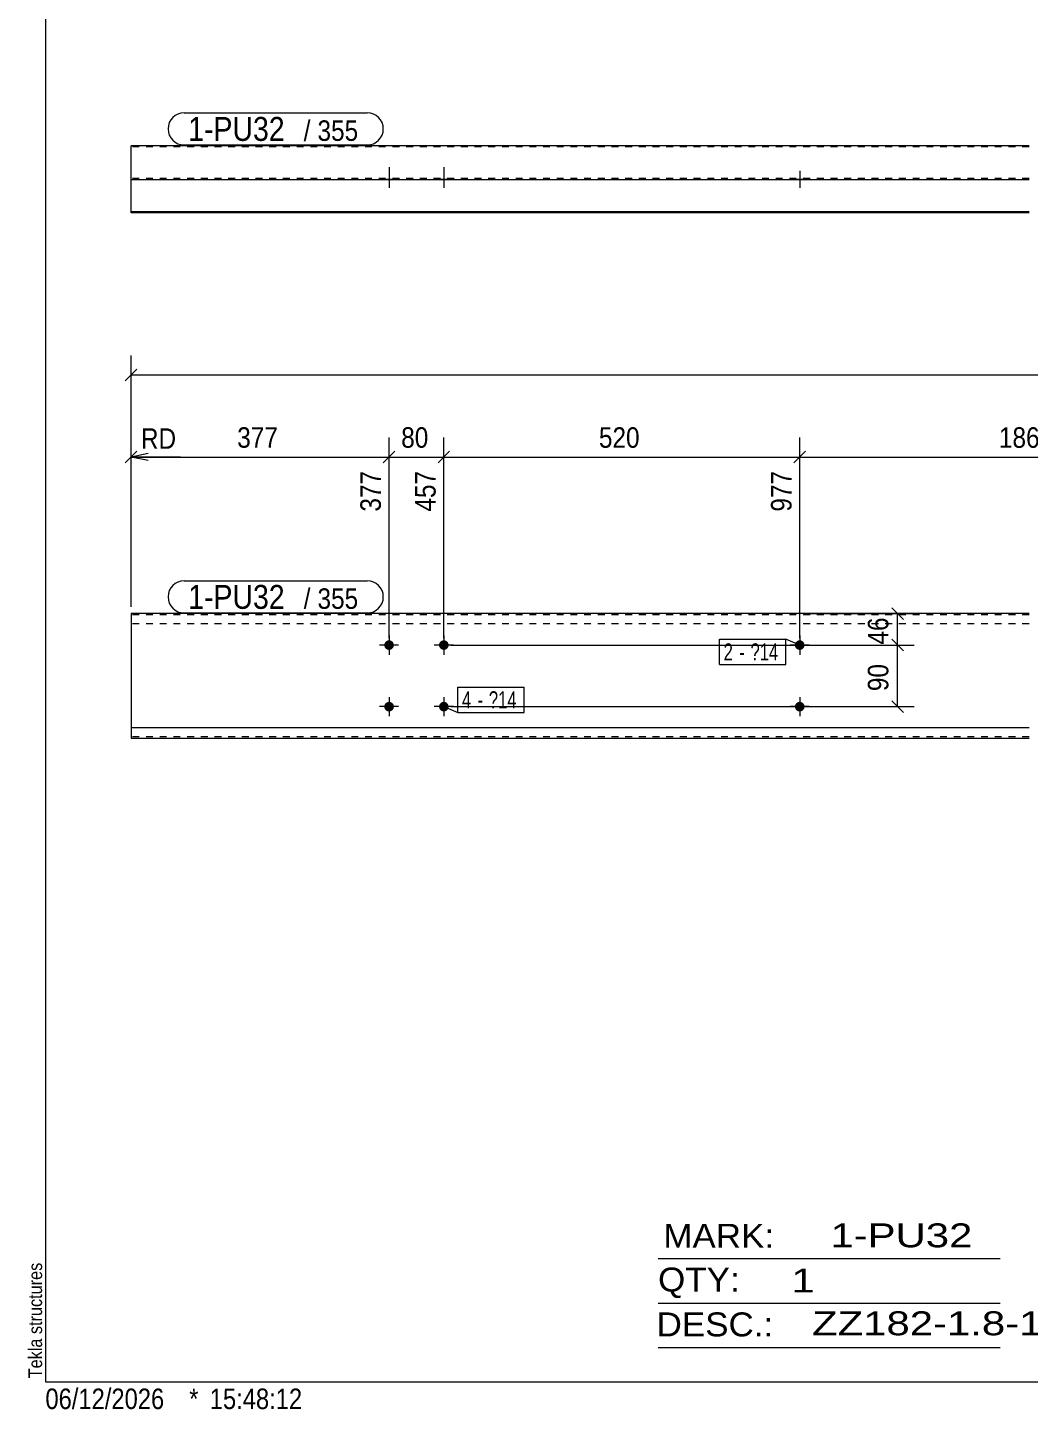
# Model space of a CAD drawing. Header units: millimetres. Extents: x 2 to 579, y 1 to 405.
# Drawn here: x 2.4 to 148.7, y 1 to 203 of the extents above; entities that cross this region are included whole.
import ezdxf

# ---------------------------------------------------------------- set-up
doc = ezdxf.new("R2010")
doc.units = ezdxf.units.MM
doc.linetypes.add('XKITLINE00', pattern=[0])
doc.linetypes.add('XKITLINE01', pattern=[4, 1, -1, 1, -1])
for name, color, linetype, lineweight in [('Bolt', 3, 'Continuous', 0), ('BoltMark', 7, 'Continuous', 0), ('Dimensions', 7, 'Continuous', 0), ('DrawingSheet', 5, 'Continuous', 0), ('OtherObjectType', 7, 'Continuous', 0), ('Part', 2, 'Continuous', 0), ('PartMark', 7, 'Continuous', 0)]:
    doc.layers.add(name, color=color, linetype=linetype, lineweight=lineweight)
doc.styles.add('ARIAL', font='ARIAL.TTF')
doc.styles.add('ARIAL_NARROW', font='ARIALN.TTF')

# ---------------------------------------------------------------- blocks, each defined once
blk = doc.blocks.new('*A5')
at = {"layer": 'Bolt'}
for points in [[(115.9, 112.67), (115.9, 112.63), (115.89, 112.6), (115.89, 112.56), (115.88, 112.53), (115.87, 112.5), (115.86, 112.46), (115.85, 112.43), (115.83, 112.4), (115.82, 112.37), (115.8, 112.34), (115.78, 112.31), (115.76, 112.28), (115.74, 112.26), (115.72, 112.23), (115.69, 112.2), (115.67, 112.18), (115.64, 112.16), (115.62, 112.14), (115.59, 112.12), (115.56, 112.1), (115.53, 112.08), (115.5, 112.07), (115.47, 112.05), (115.44, 112.04), (115.4, 112.03), (115.37, 112.02), (115.34, 112.01), (115.3, 112.01), (115.27, 112), (115.23, 112), (115.2, 112), (115.17, 112), (115.13, 112), (115.1, 112.01), (115.06, 112.01), (115.03, 112.02), (115, 112.03), (114.96, 112.04), (114.93, 112.05), (114.9, 112.07), (114.87, 112.08), (114.84, 112.1), (114.81, 112.12), (114.78, 112.14), (114.76, 112.16), (114.73, 112.18), (114.71, 112.2), (114.68, 112.23), (114.66, 112.26), (114.64, 112.28), (114.62, 112.31), (114.6, 112.34), (114.58, 112.37), (114.57, 112.4), (114.55, 112.43), (114.54, 112.46), (114.53, 112.5), (114.52, 112.53), (114.51, 112.56), (114.51, 112.6), (114.5, 112.63), (114.5, 112.67), (114.5, 112.7), (114.5, 112.73), (114.5, 112.77), (114.51, 112.8), (114.51, 112.84), (114.52, 112.87), (114.53, 112.9), (114.54, 112.94), (114.55, 112.97), (114.57, 113), (114.58, 113.03), (114.6, 113.06), (114.62, 113.09), (114.64, 113.12), (114.66, 113.14), (114.68, 113.17), (114.71, 113.19), (114.73, 113.22), (114.76, 113.24), (114.78, 113.26), (114.81, 113.28), (114.84, 113.3), (114.87, 113.32), (114.9, 113.33), (114.93, 113.35), (114.96, 113.36), (115, 113.37), (115.03, 113.38), (115.06, 113.39), (115.1, 113.39), (115.13, 113.4), (115.17, 113.4), (115.2, 113.4), (115.23, 113.4), (115.27, 113.4), (115.3, 113.39), (115.34, 113.39), (115.37, 113.38), (115.4, 113.37), (115.44, 113.36), (115.47, 113.35), (115.5, 113.33), (115.53, 113.32), (115.56, 113.3), (115.59, 113.28), (115.62, 113.26), (115.64, 113.24), (115.67, 113.22), (115.69, 113.19), (115.72, 113.17), (115.74, 113.14), (115.76, 113.12), (115.78, 113.09), (115.8, 113.06), (115.82, 113.03), (115.83, 113), (115.85, 112.97), (115.86, 112.94), (115.87, 112.9), (115.88, 112.87), (115.89, 112.84), (115.89, 112.8), (115.9, 112.77), (115.9, 112.73), (115.9, 112.7)], [(115.9, 103.67), (115.9, 103.63), (115.89, 103.6), (115.89, 103.56), (115.88, 103.53), (115.87, 103.5), (115.86, 103.46), (115.85, 103.43), (115.83, 103.4), (115.82, 103.37), (115.8, 103.34), (115.78, 103.31), (115.76, 103.28), (115.74, 103.26), (115.72, 103.23), (115.69, 103.2), (115.67, 103.18), (115.64, 103.16), (115.62, 103.14), (115.59, 103.12), (115.56, 103.1), (115.53, 103.08), (115.5, 103.07), (115.47, 103.05), (115.44, 103.04), (115.4, 103.03), (115.37, 103.02), (115.34, 103.01), (115.3, 103.01), (115.27, 103), (115.23, 103), (115.2, 103), (115.17, 103), (115.13, 103), (115.1, 103.01), (115.06, 103.01), (115.03, 103.02), (115, 103.03), (114.96, 103.04), (114.93, 103.05), (114.9, 103.07), (114.87, 103.08), (114.84, 103.1), (114.81, 103.12), (114.78, 103.14), (114.76, 103.16), (114.73, 103.18), (114.71, 103.2), (114.68, 103.23), (114.66, 103.26), (114.64, 103.28), (114.62, 103.31), (114.6, 103.34), (114.58, 103.37), (114.57, 103.4), (114.55, 103.43), (114.54, 103.46), (114.53, 103.5), (114.52, 103.53), (114.51, 103.56), (114.51, 103.6), (114.5, 103.63), (114.5, 103.67), (114.5, 103.7), (114.5, 103.73), (114.5, 103.77), (114.51, 103.8), (114.51, 103.84), (114.52, 103.87), (114.53, 103.9), (114.54, 103.94), (114.55, 103.97), (114.57, 104), (114.58, 104.03), (114.6, 104.06), (114.62, 104.09), (114.64, 104.12), (114.66, 104.14), (114.68, 104.17), (114.71, 104.19), (114.73, 104.22), (114.76, 104.24), (114.78, 104.26), (114.81, 104.28), (114.84, 104.3), (114.87, 104.32), (114.9, 104.33), (114.93, 104.35), (114.96, 104.36), (115, 104.37), (115.03, 104.38), (115.06, 104.39), (115.1, 104.39), (115.13, 104.4), (115.17, 104.4), (115.2, 104.4), (115.23, 104.4), (115.27, 104.4), (115.3, 104.39), (115.34, 104.39), (115.37, 104.38), (115.4, 104.37), (115.44, 104.36), (115.47, 104.35), (115.5, 104.33), (115.53, 104.32), (115.56, 104.3), (115.59, 104.28), (115.62, 104.26), (115.64, 104.24), (115.67, 104.22), (115.69, 104.19), (115.72, 104.17), (115.74, 104.14), (115.76, 104.12), (115.78, 104.09), (115.8, 104.06), (115.82, 104.03), (115.83, 104), (115.85, 103.97), (115.86, 103.94), (115.87, 103.9), (115.88, 103.87), (115.89, 103.84), (115.89, 103.8), (115.9, 103.77), (115.9, 103.73), (115.9, 103.7)]]:
    blk.add_hatch(color=3, dxfattribs=at).paths.add_polyline_path(points, flags=17)
at = {"layer": 'Bolt', "color": 3, "linetype": 'XKITLINE00', "lineweight": 0}
for p, q in [((115.2, 114.1), (115.2, 111.3)), ((116.6, 112.7), (113.8, 112.7)), ((115.2, 105.1), (115.2, 102.3)), ((116.6, 103.7), (113.8, 103.7))]:
    blk.add_line(p, q, dxfattribs=at)
blk = doc.blocks.new('*A6')
at = {"layer": 'Bolt'}
for points in [[(55.9, 112.67), (55.9, 112.63), (55.89, 112.6), (55.89, 112.56), (55.88, 112.53), (55.87, 112.5), (55.86, 112.46), (55.85, 112.43), (55.83, 112.4), (55.82, 112.37), (55.8, 112.34), (55.78, 112.31), (55.76, 112.28), (55.74, 112.26), (55.72, 112.23), (55.69, 112.2), (55.67, 112.18), (55.64, 112.16), (55.62, 112.14), (55.59, 112.12), (55.56, 112.1), (55.53, 112.08), (55.5, 112.07), (55.47, 112.05), (55.44, 112.04), (55.4, 112.03), (55.37, 112.02), (55.34, 112.01), (55.3, 112.01), (55.27, 112), (55.23, 112), (55.2, 112), (55.17, 112), (55.13, 112), (55.1, 112.01), (55.06, 112.01), (55.03, 112.02), (55, 112.03), (54.96, 112.04), (54.93, 112.05), (54.9, 112.07), (54.87, 112.08), (54.84, 112.1), (54.81, 112.12), (54.78, 112.14), (54.76, 112.16), (54.73, 112.18), (54.71, 112.2), (54.68, 112.23), (54.66, 112.26), (54.64, 112.28), (54.62, 112.31), (54.6, 112.34), (54.58, 112.37), (54.57, 112.4), (54.55, 112.43), (54.54, 112.46), (54.53, 112.5), (54.52, 112.53), (54.51, 112.56), (54.51, 112.6), (54.5, 112.63), (54.5, 112.67), (54.5, 112.7), (54.5, 112.73), (54.5, 112.77), (54.51, 112.8), (54.51, 112.84), (54.52, 112.87), (54.53, 112.9), (54.54, 112.94), (54.55, 112.97), (54.57, 113), (54.58, 113.03), (54.6, 113.06), (54.62, 113.09), (54.64, 113.12), (54.66, 113.14), (54.68, 113.17), (54.71, 113.19), (54.73, 113.22), (54.76, 113.24), (54.78, 113.26), (54.81, 113.28), (54.84, 113.3), (54.87, 113.32), (54.9, 113.33), (54.93, 113.35), (54.96, 113.36), (55, 113.37), (55.03, 113.38), (55.06, 113.39), (55.1, 113.39), (55.13, 113.4), (55.17, 113.4), (55.2, 113.4), (55.23, 113.4), (55.27, 113.4), (55.3, 113.39), (55.34, 113.39), (55.37, 113.38), (55.4, 113.37), (55.44, 113.36), (55.47, 113.35), (55.5, 113.33), (55.53, 113.32), (55.56, 113.3), (55.59, 113.28), (55.62, 113.26), (55.64, 113.24), (55.67, 113.22), (55.69, 113.19), (55.72, 113.17), (55.74, 113.14), (55.76, 113.12), (55.78, 113.09), (55.8, 113.06), (55.82, 113.03), (55.83, 113), (55.85, 112.97), (55.86, 112.94), (55.87, 112.9), (55.88, 112.87), (55.89, 112.84), (55.89, 112.8), (55.9, 112.77), (55.9, 112.73), (55.9, 112.7)], [(63.9, 112.67), (63.9, 112.63), (63.89, 112.6), (63.89, 112.56), (63.88, 112.53), (63.87, 112.5), (63.86, 112.46), (63.85, 112.43), (63.83, 112.4), (63.82, 112.37), (63.8, 112.34), (63.78, 112.31), (63.76, 112.28), (63.74, 112.26), (63.72, 112.23), (63.69, 112.2), (63.67, 112.18), (63.64, 112.16), (63.62, 112.14), (63.59, 112.12), (63.56, 112.1), (63.53, 112.08), (63.5, 112.07), (63.47, 112.05), (63.44, 112.04), (63.4, 112.03), (63.37, 112.02), (63.34, 112.01), (63.3, 112.01), (63.27, 112), (63.23, 112), (63.2, 112), (63.17, 112), (63.13, 112), (63.1, 112.01), (63.06, 112.01), (63.03, 112.02), (63, 112.03), (62.96, 112.04), (62.93, 112.05), (62.9, 112.07), (62.87, 112.08), (62.84, 112.1), (62.81, 112.12), (62.78, 112.14), (62.76, 112.16), (62.73, 112.18), (62.71, 112.2), (62.68, 112.23), (62.66, 112.26), (62.64, 112.28), (62.62, 112.31), (62.6, 112.34), (62.58, 112.37), (62.57, 112.4), (62.55, 112.43), (62.54, 112.46), (62.53, 112.5), (62.52, 112.53), (62.51, 112.56), (62.51, 112.6), (62.5, 112.63), (62.5, 112.67), (62.5, 112.7), (62.5, 112.73), (62.5, 112.77), (62.51, 112.8), (62.51, 112.84), (62.52, 112.87), (62.53, 112.9), (62.54, 112.94), (62.55, 112.97), (62.57, 113), (62.58, 113.03), (62.6, 113.06), (62.62, 113.09), (62.64, 113.12), (62.66, 113.14), (62.68, 113.17), (62.71, 113.19), (62.73, 113.22), (62.76, 113.24), (62.78, 113.26), (62.81, 113.28), (62.84, 113.3), (62.87, 113.32), (62.9, 113.33), (62.93, 113.35), (62.96, 113.36), (63, 113.37), (63.03, 113.38), (63.06, 113.39), (63.1, 113.39), (63.13, 113.4), (63.17, 113.4), (63.2, 113.4), (63.23, 113.4), (63.27, 113.4), (63.3, 113.39), (63.34, 113.39), (63.37, 113.38), (63.4, 113.37), (63.44, 113.36), (63.47, 113.35), (63.5, 113.33), (63.53, 113.32), (63.56, 113.3), (63.59, 113.28), (63.62, 113.26), (63.64, 113.24), (63.67, 113.22), (63.69, 113.19), (63.72, 113.17), (63.74, 113.14), (63.76, 113.12), (63.78, 113.09), (63.8, 113.06), (63.82, 113.03), (63.83, 113), (63.85, 112.97), (63.86, 112.94), (63.87, 112.9), (63.88, 112.87), (63.89, 112.84), (63.89, 112.8), (63.9, 112.77), (63.9, 112.73), (63.9, 112.7)], [(55.9, 103.67), (55.9, 103.63), (55.89, 103.6), (55.89, 103.56), (55.88, 103.53), (55.87, 103.5), (55.86, 103.46), (55.85, 103.43), (55.83, 103.4), (55.82, 103.37), (55.8, 103.34), (55.78, 103.31), (55.76, 103.28), (55.74, 103.26), (55.72, 103.23), (55.69, 103.2), (55.67, 103.18), (55.64, 103.16), (55.62, 103.14), (55.59, 103.12), (55.56, 103.1), (55.53, 103.08), (55.5, 103.07), (55.47, 103.05), (55.44, 103.04), (55.4, 103.03), (55.37, 103.02), (55.34, 103.01), (55.3, 103.01), (55.27, 103), (55.23, 103), (55.2, 103), (55.17, 103), (55.13, 103), (55.1, 103.01), (55.06, 103.01), (55.03, 103.02), (55, 103.03), (54.96, 103.04), (54.93, 103.05), (54.9, 103.07), (54.87, 103.08), (54.84, 103.1), (54.81, 103.12), (54.78, 103.14), (54.76, 103.16), (54.73, 103.18), (54.71, 103.2), (54.68, 103.23), (54.66, 103.26), (54.64, 103.28), (54.62, 103.31), (54.6, 103.34), (54.58, 103.37), (54.57, 103.4), (54.55, 103.43), (54.54, 103.46), (54.53, 103.5), (54.52, 103.53), (54.51, 103.56), (54.51, 103.6), (54.5, 103.63), (54.5, 103.67), (54.5, 103.7), (54.5, 103.73), (54.5, 103.77), (54.51, 103.8), (54.51, 103.84), (54.52, 103.87), (54.53, 103.9), (54.54, 103.94), (54.55, 103.97), (54.57, 104), (54.58, 104.03), (54.6, 104.06), (54.62, 104.09), (54.64, 104.12), (54.66, 104.14), (54.68, 104.17), (54.71, 104.19), (54.73, 104.22), (54.76, 104.24), (54.78, 104.26), (54.81, 104.28), (54.84, 104.3), (54.87, 104.32), (54.9, 104.33), (54.93, 104.35), (54.96, 104.36), (55, 104.37), (55.03, 104.38), (55.06, 104.39), (55.1, 104.39), (55.13, 104.4), (55.17, 104.4), (55.2, 104.4), (55.23, 104.4), (55.27, 104.4), (55.3, 104.39), (55.34, 104.39), (55.37, 104.38), (55.4, 104.37), (55.44, 104.36), (55.47, 104.35), (55.5, 104.33), (55.53, 104.32), (55.56, 104.3), (55.59, 104.28), (55.62, 104.26), (55.64, 104.24), (55.67, 104.22), (55.69, 104.19), (55.72, 104.17), (55.74, 104.14), (55.76, 104.12), (55.78, 104.09), (55.8, 104.06), (55.82, 104.03), (55.83, 104), (55.85, 103.97), (55.86, 103.94), (55.87, 103.9), (55.88, 103.87), (55.89, 103.84), (55.89, 103.8), (55.9, 103.77), (55.9, 103.73), (55.9, 103.7)], [(63.9, 103.67), (63.9, 103.63), (63.89, 103.6), (63.89, 103.56), (63.88, 103.53), (63.87, 103.5), (63.86, 103.46), (63.85, 103.43), (63.83, 103.4), (63.82, 103.37), (63.8, 103.34), (63.78, 103.31), (63.76, 103.28), (63.74, 103.26), (63.72, 103.23), (63.69, 103.2), (63.67, 103.18), (63.64, 103.16), (63.62, 103.14), (63.59, 103.12), (63.56, 103.1), (63.53, 103.08), (63.5, 103.07), (63.47, 103.05), (63.44, 103.04), (63.4, 103.03), (63.37, 103.02), (63.34, 103.01), (63.3, 103.01), (63.27, 103), (63.23, 103), (63.2, 103), (63.17, 103), (63.13, 103), (63.1, 103.01), (63.06, 103.01), (63.03, 103.02), (63, 103.03), (62.96, 103.04), (62.93, 103.05), (62.9, 103.07), (62.87, 103.08), (62.84, 103.1), (62.81, 103.12), (62.78, 103.14), (62.76, 103.16), (62.73, 103.18), (62.71, 103.2), (62.68, 103.23), (62.66, 103.26), (62.64, 103.28), (62.62, 103.31), (62.6, 103.34), (62.58, 103.37), (62.57, 103.4), (62.55, 103.43), (62.54, 103.46), (62.53, 103.5), (62.52, 103.53), (62.51, 103.56), (62.51, 103.6), (62.5, 103.63), (62.5, 103.67), (62.5, 103.7), (62.5, 103.73), (62.5, 103.77), (62.51, 103.8), (62.51, 103.84), (62.52, 103.87), (62.53, 103.9), (62.54, 103.94), (62.55, 103.97), (62.57, 104), (62.58, 104.03), (62.6, 104.06), (62.62, 104.09), (62.64, 104.12), (62.66, 104.14), (62.68, 104.17), (62.71, 104.19), (62.73, 104.22), (62.76, 104.24), (62.78, 104.26), (62.81, 104.28), (62.84, 104.3), (62.87, 104.32), (62.9, 104.33), (62.93, 104.35), (62.96, 104.36), (63, 104.37), (63.03, 104.38), (63.06, 104.39), (63.1, 104.39), (63.13, 104.4), (63.17, 104.4), (63.2, 104.4), (63.23, 104.4), (63.27, 104.4), (63.3, 104.39), (63.34, 104.39), (63.37, 104.38), (63.4, 104.37), (63.44, 104.36), (63.47, 104.35), (63.5, 104.33), (63.53, 104.32), (63.56, 104.3), (63.59, 104.28), (63.62, 104.26), (63.64, 104.24), (63.67, 104.22), (63.69, 104.19), (63.72, 104.17), (63.74, 104.14), (63.76, 104.12), (63.78, 104.09), (63.8, 104.06), (63.82, 104.03), (63.83, 104), (63.85, 103.97), (63.86, 103.94), (63.87, 103.9), (63.88, 103.87), (63.89, 103.84), (63.89, 103.8), (63.9, 103.77), (63.9, 103.73), (63.9, 103.7)]]:
    blk.add_hatch(color=3, dxfattribs=at).paths.add_polyline_path(points, flags=17)
at = {"layer": 'Bolt', "color": 3, "linetype": 'XKITLINE00', "lineweight": 0}
for p, q in [((55.2, 114.1), (55.2, 111.3)), ((63.2, 114.1), (63.2, 111.3)), ((56.6, 112.7), (53.8, 112.7)), ((64.6, 112.7), (61.8, 112.7)), ((55.2, 105.1), (55.2, 102.3)), ((63.2, 105.1), (63.2, 102.3)), ((56.6, 103.7), (53.8, 103.7)), ((64.6, 103.7), (61.8, 103.7))]:
    blk.add_line(p, q, dxfattribs=at)
blk = doc.blocks.new('*A9')
at = {"layer": 'Part', "color": 2, "linetype": 'XKITLINE00', "lineweight": 0}
for p, q in [((17.5, 117.3), (17.5, 99.1)), ((148.7, 117.3), (17.5, 117.3)), ((148.7, 100.6), (17.5, 100.6)), ((17.5, 99.1), (148.7, 99.1))]:
    blk.add_line(p, q, dxfattribs=at)
at = {"layer": 'Part', "color": 7, "linetype": 'XKITLINE01', "lineweight": 0}
for p, q in [((148.7, 117.12), (17.5, 117.12)), ((148.7, 115.8), (17.5, 115.8)), ((148.7, 99.28), (17.5, 99.28))]:
    blk.add_line(p, q, dxfattribs=at)
blk = doc.blocks.new('*A14')
at = {"layer": 'Bolt'}
blk.add_hatch(color=3, dxfattribs=at).paths.add_polyline_path([(114.5, 180.72), (114.5, 180.9), (115.9, 180.9), (115.9, 180.72)], flags=17)
blk.add_hatch(color=3, dxfattribs=at).paths.add_polyline_path([(114.5, 180.72), (114.5, 180.9), (115.9, 180.9), (115.9, 180.72)], flags=17)
at = {"layer": 'Bolt', "color": 3, "linetype": 'XKITLINE00', "lineweight": 0}
for p, q in [((115.2, 182.06), (115.2, 179.56)), ((115.2, 182.06), (115.2, 179.56)), ((114.5, 180.9), (114.5, 180.72)), ((114.5, 180.9), (114.5, 180.72)), ((115.9, 180.9), (115.9, 180.72)), ((115.9, 180.9), (115.9, 180.72))]:
    blk.add_line(p, q, dxfattribs=at)
blk = doc.blocks.new('*A15')
at = {"layer": 'Bolt'}
for points in [[(54.5, 180.72), (54.5, 180.9), (55.9, 180.9), (55.9, 180.72)], [(54.5, 180.72), (54.5, 180.9), (55.9, 180.9), (55.9, 180.72)], [(62.5, 180.72), (62.5, 180.9), (63.9, 180.9), (63.9, 180.72)], [(62.5, 180.72), (62.5, 180.9), (63.9, 180.9), (63.9, 180.72)]]:
    blk.add_hatch(color=3, dxfattribs=at).paths.add_polyline_path(points, flags=17)
at = {"layer": 'Bolt', "color": 3, "linetype": 'XKITLINE00', "lineweight": 0}
for p, q in [((55.2, 182.56), (55.2, 179.56)), ((55.2, 182.56), (55.2, 179.56)), ((63.2, 182.56), (63.2, 179.56)), ((63.2, 182.56), (63.2, 179.56)), ((54.5, 180.9), (54.5, 180.72)), ((54.5, 180.9), (54.5, 180.72)), ((55.9, 180.9), (55.9, 180.72)), ((55.9, 180.9), (55.9, 180.72)), ((62.5, 180.9), (62.5, 180.72)), ((62.5, 180.9), (62.5, 180.72)), ((63.9, 180.9), (63.9, 180.72)), ((63.9, 180.9), (63.9, 180.72))]:
    blk.add_line(p, q, dxfattribs=at)
blk = doc.blocks.new('*A18')
at = {"layer": 'Part', "color": 2, "linetype": 'XKITLINE00', "lineweight": 0}
for p, q in [((17.5, 176.08), (17.5, 185.72)), ((148.7, 185.72), (17.5, 185.72)), ((148.7, 180.72), (17.5, 180.72)), ((17.5, 175.9), (17.5, 176.08)), ((17.5, 176.08), (148.7, 176.08)), ((148.7, 175.9), (17.5, 175.9))]:
    blk.add_line(p, q, dxfattribs=at)
at = {"layer": 'Part', "color": 7, "linetype": 'XKITLINE01', "lineweight": 0}
for p, q in [((148.7, 185.54), (17.5, 185.54)), ((148.7, 180.9), (17.5, 180.9))]:
    blk.add_line(p, q, dxfattribs=at)
blk = doc.blocks.new('*A19')
at = {"layer": 'DrawingSheet', "color": 5, "linetype": 'XKITLINE00', "lineweight": 0}
for p, q in [((5, 405), (5, 5)), ((5, 5), (579, 5))]:
    blk.add_line(p, q, dxfattribs=at)
at = {"layer": 'DrawingSheet', "color": 5, "style": 'ARIAL', "width": 0.85}
blk.add_text('Tekla structures', height=2, rotation=90, dxfattribs=at).set_placement((4.5, 5.5))
blk = doc.blocks.new('*A23')
at = {"layer": 'OtherObjectType', "color": 6, "linetype": 'XKITLINE00', "lineweight": 0}
for p, q in [((94.5, 23), (144.5, 23)), ((94.5, 16.5), (144.5, 16.5)), ((94.5, 10), (144.5, 10))]:
    blk.add_line(p, q, dxfattribs=at)
at = {"layer": 'OtherObjectType', "color": 6, "style": 'ARIAL_NARROW'}
for s, width, p in [('MARK:', 1.275, (95.27, 24.58)), ('1-PU32', 1.525501, (119.69, 24.65)), ('QTY:', 1.275, (94.5, 18.19)), ('1', 1.525501, (113.99, 18.05)), ('DESC.:', 1.275, (94.29, 11.63)), ('ZZ182-1.8-15-50', 1.525501, (117, 11.79))]:
    blk.add_text(s, height=3.5, dxfattribs=dict(at, width=width)).set_placement(p)
blk = doc.blocks.new('*A26')
at = {"layer": 'OtherObjectType', "color": 7, "style": 'ARIAL_NARROW', "width": 1.008832}
for s, p in [('06/12/2026', (4.99, 1)), ('15:48:12', (29, 1)), ('*', (26, 1))]:
    blk.add_text(s, height=3, dxfattribs=at).set_placement(p)
blk = doc.blocks.new('*A33')
at = {"layer": 'Dimensions', "color": 7, "linetype": 'XKITLINE00', "lineweight": 0}
for p, q in [((128.65, 113.55), (130.35, 111.85)), ((64.2, 112.7), (131.9, 112.7)), ((129.5, 103.7), (129.5, 112.7)), ((64.2, 103.7), (131.9, 103.7)), ((128.65, 104.55), (130.35, 102.85))]:
    blk.add_line(p, q, dxfattribs=at)
at = {"layer": 'Dimensions', "color": 3}
for p in [(129.5, 112.7), (129.5, 103.7)]:
    blk.add_point(p, dxfattribs=at)
at = {"layer": 'Dimensions', "color": 3, "style": 'ARIAL', "width": 0.85}
blk.add_text('90', height=3, rotation=90.0002, dxfattribs=at).set_placement((128.15, 105.97))
blk = doc.blocks.new('*A34')
at = {"layer": 'Dimensions', "color": 7, "linetype": 'XKITLINE00', "lineweight": 0}
for p, q in [((116.2, 117.3), (131.9, 117.3)), ((128.65, 118.15), (130.35, 116.45)), ((129.5, 112.7), (129.5, 117.3)), ((128.65, 113.55), (130.35, 111.85)), ((64.2, 112.7), (131.9, 112.7))]:
    blk.add_line(p, q, dxfattribs=at)
at = {"layer": 'Dimensions', "color": 3}
for p in [(129.5, 117.3), (129.5, 112.7)]:
    blk.add_point(p, dxfattribs=at)
at = {"layer": 'Dimensions', "color": 3, "style": 'ARIAL', "width": 0.85}
blk.add_text('46', height=3, rotation=90.0002, dxfattribs=at).set_placement((128.15, 112.77))
blk = doc.blocks.new('*A35')
at = {"layer": 'Dimensions', "color": 7, "linetype": 'XKITLINE00', "lineweight": 0}
for p, q in [((17.5, 118.3), (17.5, 155.05)), ((18.35, 153.05), (16.65, 151.35)), ((17.5, 152.2), (432.48, 152.2))]:
    blk.add_line(p, q, dxfattribs=at)
at = {"layer": 'Dimensions', "color": 3}
blk.add_point((17.5, 152.2), dxfattribs=at)
blk = doc.blocks.new('*A36')
at = {"layer": 'Dimensions', "color": 7, "linetype": 'XKITLINE00', "lineweight": 0}
for p, q in [((17.5, 118.28), (17.5, 144.6)), ((17.5, 118.3), (17.5, 143.05)), ((55.2, 113.7), (55.2, 143.05)), ((18.35, 141.05), (16.65, 139.35)), ((20, 140.7), (17.5, 140.2)), ((17.5, 140.2), (55.2, 140.2)), ((20, 139.7), (17.5, 140.2)), ((24.72, 140.2), (17.5, 140.2)), ((56.05, 141.05), (54.35, 139.35))]:
    blk.add_line(p, q, dxfattribs=at)
at = {"layer": 'Dimensions', "color": 3}
for p in [(17.5, 140.2), (55.2, 140.2)]:
    blk.add_point(p, dxfattribs=at)
at = {"layer": 'Dimensions', "color": 7}
blk.add_point((17.5, 140.2), dxfattribs=at)
at = {"layer": 'Dimensions', "color": 3, "style": 'ARIAL', "width": 0.85}
for s, p in [('RD', (18.94, 141.4)), ('377', (33.01, 141.55))]:
    blk.add_text(s, height=3, dxfattribs=at).set_placement(p)
blk.add_text('377', height=3, rotation=90.0002, dxfattribs=at).set_placement((54, 132.22))
blk = doc.blocks.new('*A37')
at = {"layer": 'Dimensions', "color": 7, "linetype": 'XKITLINE00', "lineweight": 0}
for p, q in [((55.2, 113.7), (55.2, 143.05)), ((63.2, 113.7), (63.2, 143.05)), ((56.05, 141.05), (54.35, 139.35)), ((55.2, 140.2), (63.2, 140.2)), ((64.05, 141.05), (62.35, 139.35))]:
    blk.add_line(p, q, dxfattribs=at)
at = {"layer": 'Dimensions', "color": 3}
for p in [(55.2, 140.2), (63.2, 140.2)]:
    blk.add_point(p, dxfattribs=at)
at = {"layer": 'Dimensions', "color": 3, "style": 'ARIAL', "width": 0.85}
blk.add_text('80', height=3, dxfattribs=at).set_placement((56.97, 141.55))
blk.add_text('457', height=3, rotation=90.0002, dxfattribs=at).set_placement((62, 132.22))
blk = doc.blocks.new('*A38')
at = {"layer": 'Dimensions', "color": 7, "linetype": 'XKITLINE00', "lineweight": 0}
for p, q in [((63.2, 113.7), (63.2, 143.05)), ((115.2, 113.7), (115.2, 143.05)), ((64.05, 141.05), (62.35, 139.35)), ((63.2, 140.2), (115.2, 140.2)), ((116.05, 141.05), (114.35, 139.35))]:
    blk.add_line(p, q, dxfattribs=at)
at = {"layer": 'Dimensions', "color": 3}
for p in [(63.2, 140.2), (115.2, 140.2)]:
    blk.add_point(p, dxfattribs=at)
at = {"layer": 'Dimensions', "color": 3, "style": 'ARIAL', "width": 0.85}
blk.add_text('520', height=3, dxfattribs=at).set_placement((85.86, 141.55))
blk.add_text('977', height=3, rotation=90.0002, dxfattribs=at).set_placement((114, 132.22))
blk = doc.blocks.new('*A39')
at = {"layer": 'Dimensions', "color": 7, "linetype": 'XKITLINE00', "lineweight": 0}
for p, q in [((115.2, 113.7), (115.2, 143.05)), ((182.29, 113.7), (182.29, 143.05)), ((116.05, 141.05), (114.35, 139.35)), ((115.2, 140.2), (182.29, 140.2)), ((183.14, 141.05), (181.45, 139.35))]:
    blk.add_line(p, q, dxfattribs=at)
at = {"layer": 'Dimensions', "color": 3}
for p in [(115.2, 140.2), (182.29, 140.2)]:
    blk.add_point(p, dxfattribs=at)
at = {"layer": 'Dimensions', "color": 3, "style": 'ARIAL', "width": 0.85}
blk.add_text('1865', height=3, dxfattribs=at).set_placement((144.3, 141.55))
blk.add_text('2842', height=3, rotation=90.0002, dxfattribs=at).set_placement((181.09, 130))
blk = doc.blocks.new('*A47')
at = {"layer": 'BoltMark', "color": 7, "linetype": 'XKITLINE00', "lineweight": 0}
for p, q in [((65.24, 106.55), (74.92, 106.55)), ((65.24, 102.85), (65.24, 106.55)), ((74.92, 102.85), (74.92, 106.55)), ((63.2, 103.7), (65.24, 102.85)), ((65.24, 102.85), (74.92, 102.85))]:
    blk.add_line(p, q, dxfattribs=at)
at = {"layer": 'BoltMark', "color": 3, "style": 'ARIAL_NARROW', "width": 0.85}
for s, p in [('4', (65.84, 103.45)), ('?14', (69.77, 103.45)), ('-', (68.11, 103.45))]:
    blk.add_text(s, height=2.5, dxfattribs=at).set_placement(p)
blk = doc.blocks.new('*A48')
at = {"layer": 'BoltMark', "color": 7, "linetype": 'XKITLINE00', "lineweight": 0}
for p, q in [((103.48, 113.55), (113.16, 113.55)), ((103.48, 109.85), (103.48, 113.55)), ((113.16, 109.85), (113.16, 113.55)), ((115.2, 112.7), (113.16, 113.55)), ((103.48, 109.85), (113.16, 109.85))]:
    blk.add_line(p, q, dxfattribs=at)
at = {"layer": 'BoltMark', "color": 3, "style": 'ARIAL_NARROW', "width": 0.85}
for s, p in [('2', (104.08, 110.45)), ('-', (106.35, 110.45)), ('?14', (108, 110.45))]:
    blk.add_text(s, height=2.5, dxfattribs=at).set_placement(p)
blk = doc.blocks.new('*A51')
at = {"layer": 'PartMark', "color": 7, "linetype": 'XKITLINE00', "lineweight": 0}
for p, q in [((25.25, 122.1), (52.01, 122.1)), ((25.25, 117.4), (52.01, 117.4))]:
    blk.add_line(p, q, dxfattribs=at)
for centre, start, end in [((25.25, 119.75), 90, 270), ((52.01, 119.75), 270, 90)]:
    blk.add_arc(centre, 2.35, start, end, dxfattribs=at)
at = {"layer": 'PartMark', "color": 1, "style": 'ARIAL', "width": 0.85}
blk.add_text('1-PU32', height=3.5, dxfattribs=at).set_placement((25.85, 118))
at = {"layer": 'PartMark', "color": 3, "style": 'ARIAL', "width": 0.85}
for s, p in [('/', (42.73, 118)), ('355', (44.74, 118))]:
    blk.add_text(s, height=3, dxfattribs=at).set_placement(p)
blk = doc.blocks.new('*A53')
at = {"layer": 'PartMark', "color": 7, "linetype": 'XKITLINE00', "lineweight": 0}
for p, q in [((25.25, 190.52), (52.01, 190.52)), ((25.25, 185.82), (52.01, 185.82))]:
    blk.add_line(p, q, dxfattribs=at)
for centre, start, end in [((25.25, 188.17), 90, 270), ((52.01, 188.17), 270, 90)]:
    blk.add_arc(centre, 2.35, start, end, dxfattribs=at)
at = {"layer": 'PartMark', "color": 1, "style": 'ARIAL', "width": 0.85}
blk.add_text('1-PU32', height=3.5, dxfattribs=at).set_placement((25.85, 186.42))
at = {"layer": 'PartMark', "color": 3, "style": 'ARIAL', "width": 0.85}
for s, p in [('/', (42.73, 186.42)), ('355', (44.74, 186.42))]:
    blk.add_text(s, height=3, dxfattribs=at).set_placement(p)

msp = doc.modelspace()

# ---------------------------------------------------------------- block references
at = {"lineweight": 0}
for name in ['*A19', '*A53', '*A15', '*A14', '*A35', '*A36', '*A37', '*A38', '*A39', '*A51', '*A34', '*A6', '*A33', '*A48', '*A5', '*A47', '*A23', '*A26']:
    msp.add_blockref(name, (0, 0), dxfattribs=at)
at = {"layer": 'Part', "lineweight": 0}
for name in ['*A18', '*A9']:
    msp.add_blockref(name, (0, 0), dxfattribs=at)

doc.saveas('drawing.dxf')
